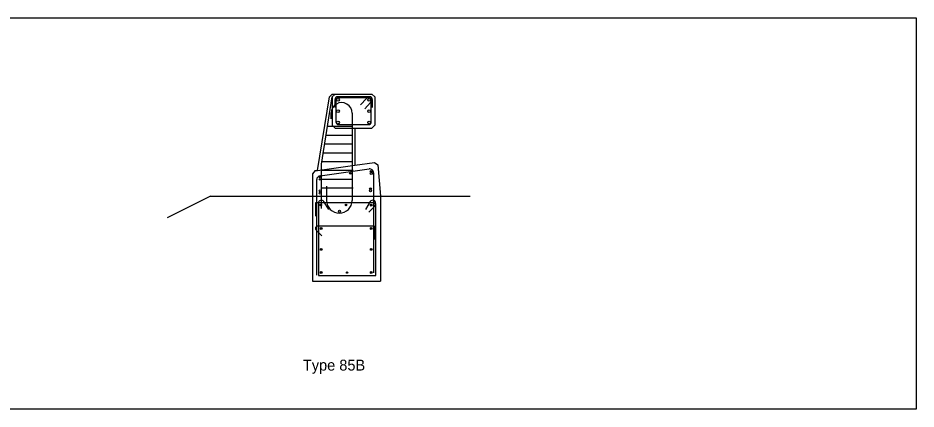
# Model space of a CAD drawing. Extents: x 25711 to 25943, y -3100 to -3067.
# Drawn here: x 25779.28 to 25805.67, y -3096.3 to -3084.8 of the extents above; entities that cross this region are included whole.
import ezdxf

# ---------------------------------------------------------------- set-up
doc = ezdxf.new("R2010")
doc.units = 0
for name, color, linetype in [('217 Rebar', 7, 'Continuous'), ('border_NO-PLOT', 7, 'Continuous'), ('str_Concrete-A', 7, 'Continuous'), ('str_Grades-Origonal-Ground-A', 7, 'Continuous'), ('str_Reinforcement-A', 7, 'Continuous'), ('str_Reinforcement-B', 7, 'Continuous'), ('str_Reinforcement-D', 7, 'Continuous'), ('str_Reinforcement-I', 7, 'Continuous'), ('str_Reinforcement-M', 7, 'Continuous'), ('tcd_BARRIER-CONC-anno', 7, 'Continuous')]:
    doc.layers.add(name, color=color, linetype=linetype)

msp = doc.modelspace()

# ---------------------------------------------------------------- linework, layer by layer
at = {"layer": '217 Rebar'}
for p, q in [((25788.678, -3087.111), (25789.605, -3087.111)), ((25789.577, -3087.141), (25788.702, -3087.141)), ((25789.516, -3087.167), (25789.345, -3087.35)), ((25788.594, -3087.431), (25788.594, -3087.195)), ((25788.619, -3087.224), (25788.619, -3087.849)), ((25789.639, -3087.28), (25789.471, -3087.465)), ((25789.66, -3087.849), (25789.66, -3087.224)), ((25789.689, -3087.195), (25789.689, -3087.431)), ((25788.702, -3087.932), (25789.577, -3087.932))]:
    msp.add_line(p, q, dxfattribs=at)
for centre, radius in [((25788.681, -3087.203), 0.0417), ((25789.598, -3087.203), 0.0417), ((25788.681, -3087.537), 0.0417), ((25789.598, -3087.537), 0.0417), ((25788.681, -3087.87), 0.0417), ((25789.598, -3087.87), 0.0417), ((25789.656, -3089.308), 0.026), ((25788.158, -3089.474), 0.026), ((25788.158, -3089.542), 0.026), ((25789.048, -3089.365), 0.026), ((25789.66, -3089.371), 0.0312), ((25789.637, -3089.816), 0.026), ((25788.158, -3089.881), 0.026), ((25788.158, -3089.949), 0.026), ((25789.637, -3089.874), 0.0312), ((25788.725, -3090.482), 0.0312)]:
    msp.add_circle(centre, radius, dxfattribs=at)
for centre, start, end in [((25788.678, -3087.195), 90, 180), ((25788.702, -3087.224), 90, 180), ((25789.577, -3087.224), 317.7826, 144.9637), ((25789.605, -3087.195), 0, 90), ((25788.702, -3087.849), 180, 270), ((25789.577, -3087.849), 270, 0)]:
    msp.add_arc(centre, 0.0833, start, end, dxfattribs=at)
at = {"layer": 'str_Concrete-A'}
for p, q in [((25788.075, -3089.278), (25788.431, -3087.12)), ((25788.431, -3087.12), (25788.514, -3087.037)), ((25788.514, -3087.037), (25789.681, -3087.037)), ((25788.514, -3087.12), (25788.598, -3087.037)), ((25788.514, -3087.12), (25788.514, -3087.953)), ((25789.764, -3087.12), (25789.681, -3087.037)), ((25789.764, -3087.12), (25789.764, -3087.953)), ((25788.598, -3088.037), (25788.514, -3087.953)), ((25789.764, -3087.953), (25789.681, -3088.037)), ((25788.598, -3088.037), (25789.681, -3088.037)), ((25789.181, -3088.037), (25789.181, -3089.127)), ((25788.015, -3089.286), (25788.075, -3089.278)), ((25788.075, -3089.278), (25789.181, -3089.127)), ((25789.181, -3089.127), (25789.752, -3089.049)), ((25789.752, -3089.049), (25789.849, -3089.12)), ((25789.849, -3089.12), (25789.931, -3090.037)), ((25787.932, -3089.38), (25787.931, -3092.537)), ((25788.015, -3089.286), (25787.932, -3089.38)), ((25787.931, -3090.037), (25789.931, -3090.037)), ((25789.931, -3090.037), (25789.931, -3092.537)), ((25787.931, -3092.537), (25789.931, -3092.537))]:
    msp.add_line(p, q, dxfattribs=at)
at = {"layer": 'str_Grades-Origonal-Ground-A'}
for p, q in [((25784.931, -3090.037), (25783.663, -3090.671)), ((25784.931, -3090.037), (25787.931, -3090.037)), ((25789.931, -3090.037), (25792.566, -3090.037))]:
    msp.add_line(p, q, dxfattribs=at)
at = {"layer": 'str_Reinforcement-A'}
for p, q in [((25788.035, -3090.627), (25788.035, -3090.219)), ((25788.035, -3090.219), (25789.709, -3090.219)), ((25788.107, -3090.244), (25788.107, -3092.365)), ((25788.408, -3090.428), (25788.265, -3090.196)), ((25789.632, -3090.196), (25789.489, -3090.428)), ((25789.789, -3092.365), (25789.789, -3090.255)), ((25789.759, -3090.341), (25789.588, -3090.51)), ((25788.041, -3091.039), (25788.208, -3091.204)), ((25789.759, -3090.917), (25788.091, -3090.917)), ((25789.759, -3091.314), (25789.759, -3090.917)), ((25788.107, -3092.365), (25789.789, -3092.365))]:
    msp.add_line(p, q, dxfattribs=at)
for centre, radius, start, end in [((25788.192, -3090.241), 0.0853, 31.692, 182.2881), ((25789.704, -3090.241), 0.0853, 350.6056, 148.0181), ((25789.709, -3090.291), 0.0712, 314.7191, 90), ((25788.091, -3090.988), 0.0712, 90, 225.2809)]:
    msp.add_arc(centre, radius, start, end, dxfattribs=at)
at = {"layer": 'str_Reinforcement-B'}
for centre, radius in [((25788.175, -3090.296), 0.026), ((25788.175, -3090.296), 0.0208), ((25788.175, -3090.296), 0.0156), ((25788.175, -3090.296), 0.0104), ((25788.175, -3090.296), 0.00521), ((25788.916, -3090.296), 0.0208), ((25788.916, -3090.296), 0.0208), ((25788.916, -3090.296), 0.0156), ((25788.916, -3090.296), 0.0104), ((25788.916, -3090.296), 0.00521), ((25789.66, -3090.3), 0.026), ((25789.66, -3090.3), 0.0208), ((25789.66, -3090.3), 0.0156), ((25789.66, -3090.3), 0.0104), ((25789.66, -3090.3), 0.00521), ((25788.19, -3090.987), 0.026), ((25788.19, -3090.987), 0.0208), ((25788.19, -3090.987), 0.0156), ((25788.19, -3090.987), 0.0104), ((25788.19, -3090.987), 0.00521), ((25789.66, -3090.987), 0.026), ((25789.66, -3090.987), 0.0208), ((25789.66, -3090.987), 0.0156), ((25789.66, -3090.987), 0.0104), ((25789.66, -3090.987), 0.00521), ((25788.19, -3091.603), 0.026), ((25788.19, -3091.603), 0.0208), ((25788.19, -3091.603), 0.0156), ((25788.19, -3091.603), 0.0104), ((25788.19, -3091.603), 0.00521), ((25789.66, -3091.603), 0.026), ((25789.66, -3091.603), 0.0208), ((25789.66, -3091.603), 0.0156), ((25789.66, -3091.603), 0.0104), ((25789.66, -3091.603), 0.00521), ((25788.19, -3092.28), 0.026), ((25788.19, -3092.28), 0.0208), ((25788.19, -3092.28), 0.0156), ((25788.19, -3092.28), 0.0104), ((25788.19, -3092.28), 0.00521), ((25788.95, -3092.284), 0.0208), ((25788.95, -3092.284), 0.0208), ((25788.95, -3092.284), 0.0156), ((25788.95, -3092.284), 0.0104), ((25788.95, -3092.284), 0.00521), ((25789.66, -3092.28), 0.026), ((25789.66, -3092.28), 0.0208), ((25789.66, -3092.28), 0.0156), ((25789.66, -3092.28), 0.0104), ((25789.66, -3092.28), 0.00521)]:
    msp.add_circle(centre, radius, dxfattribs=at)
at = {"layer": 'str_Reinforcement-D'}
for p, q in [((25788.356, -3087.98), (25789.097, -3087.98)), ((25788.314, -3088.239), (25789.097, -3088.239)), ((25788.273, -3088.499), (25789.097, -3088.499)), ((25788.19, -3089.017), (25789.097, -3089.017)), ((25788.231, -3088.758), (25789.097, -3088.758)), ((25788.182, -3089.277), (25789.125, -3089.277)), ((25788.185, -3089.536), (25789.121, -3089.536)), ((25788.174, -3089.795), (25789.124, -3089.795))]:
    msp.add_line(p, q, dxfattribs=at)
at = {"layer": 'str_Reinforcement-I'}
for p, q in [((25788.479, -3087.759), (25788.479, -3087.597)), ((25789.098, -3087.597), (25789.098, -3090.161)), ((25788.344, -3089.74), (25788.344, -3090.161))]:
    msp.add_line(p, q, dxfattribs=at)
msp.add_lwpolyline([(25788.198, -3090.403), (25788.198, -3089.092), (25788.514, -3087.12)], dxfattribs=at)
for centre, radius, start, end in [((25788.788, -3087.596), 0.309, 359.8818, 180.1182), ((25788.721, -3090.16), 0.377, 180.1014, 359.8986)]:
    msp.add_arc(centre, radius, start, end, dxfattribs=at)
at = {"layer": 'str_Reinforcement-M'}
for p, q in [((25788.157, -3089.435), (25789.597, -3089.238)), ((25789.73, -3089.354), (25789.73, -3092.291)), ((25788.056, -3092.355), (25788.056, -3089.551))]:
    msp.add_line(p, q, dxfattribs=at)
for centre, start, end in [((25789.613, -3089.354), 360, 97.7652), ((25788.173, -3089.551), 97.7652, 180)]:
    msp.add_arc(centre, 0.117, start, end, dxfattribs=at)
at = {"layer": 'tcd_BARRIER-CONC-anno'}
msp.add_lwpolyline([(25743.44, -3084.797), (25805.667, -3084.797), (25805.667, -3096.296), (25743.44, -3096.296)], close=True, dxfattribs=at)

# ---------------------------------------------------------------- texts
at = {"layer": 'border_NO-PLOT'}
msp.add_text('Type 85B', height=0.32, dxfattribs=at).set_placement((25787.65, -3095.164))

doc.saveas('drawing.dxf')
